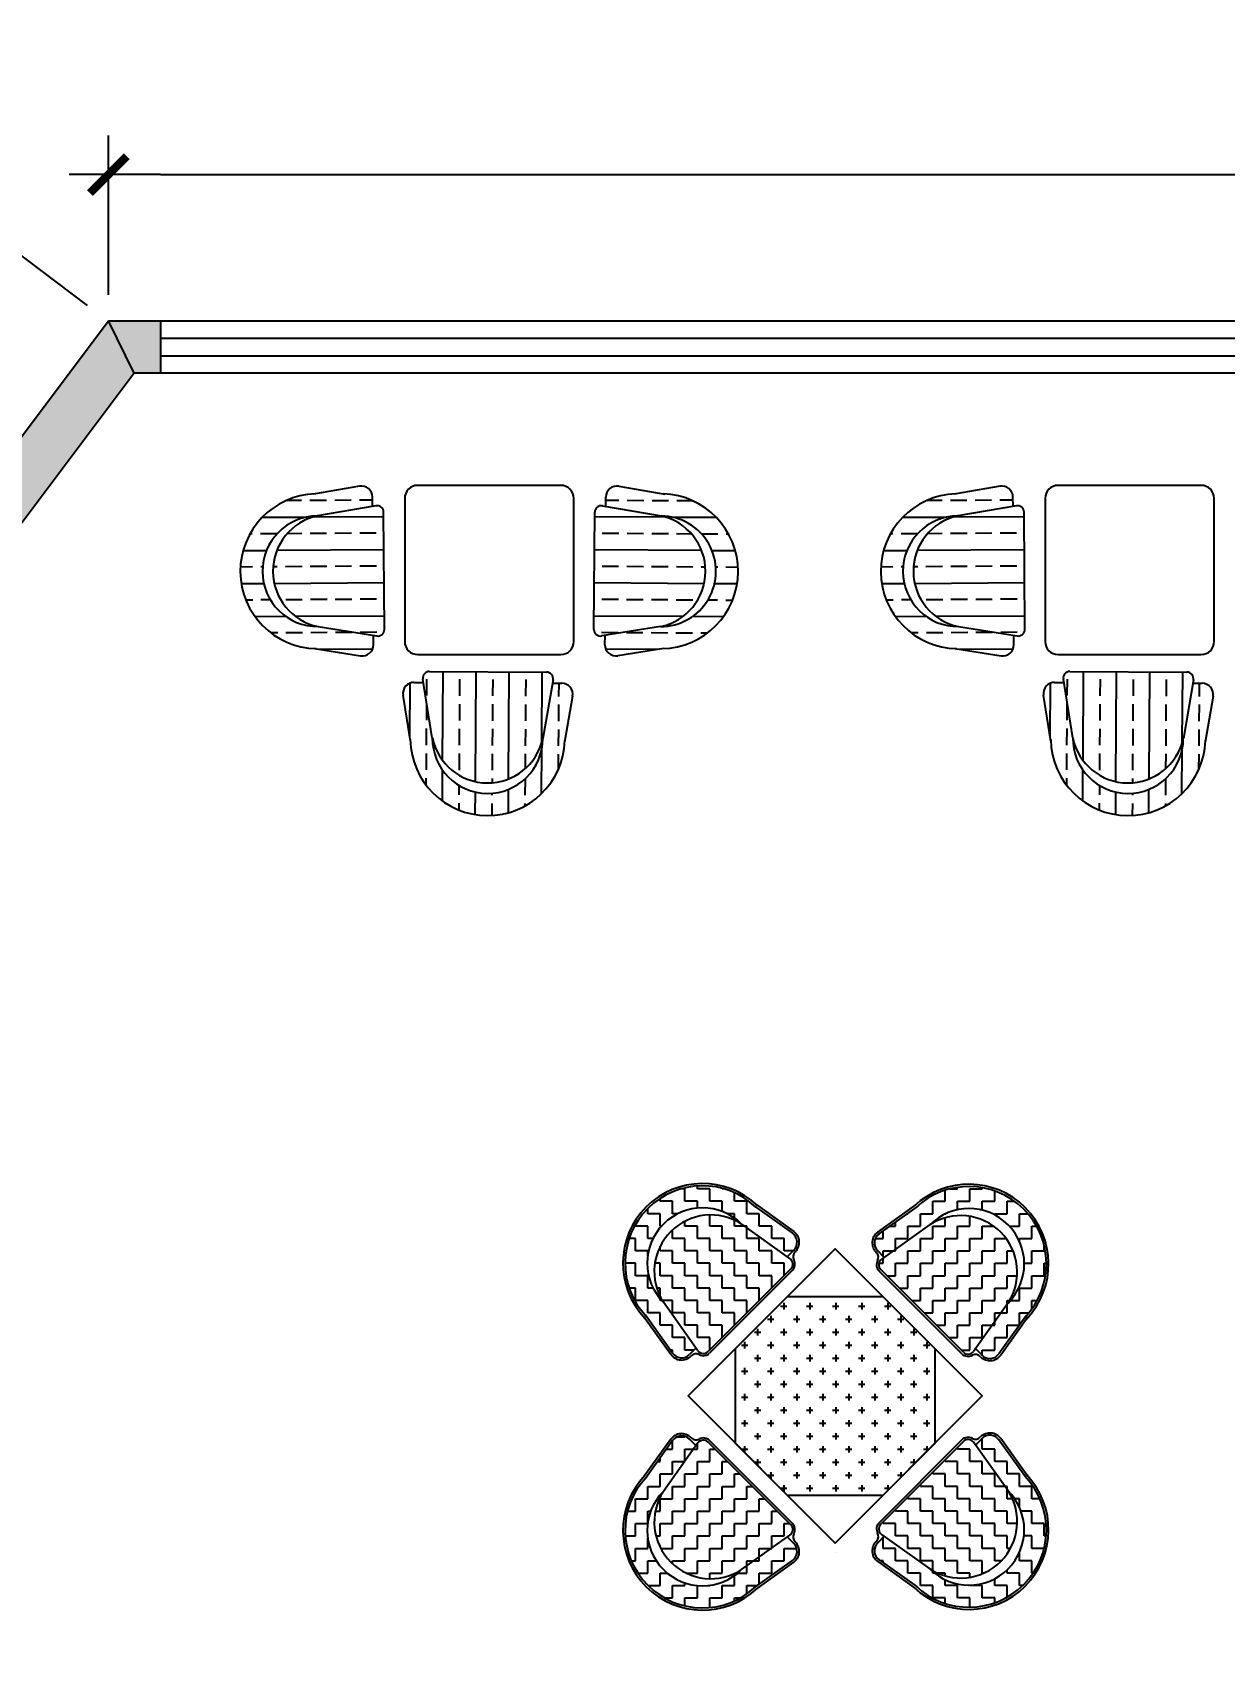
# Model space of a CAD drawing. Header units: millimetres. Extents: x -1966 to 205283, y -140015 to 7000.
# Drawn here: x 123035 to 127616, y -17013 to -10732 of the extents above; entities that cross this region are included whole.
import ezdxf

# ---------------------------------------------------------------- set-up
doc = ezdxf.new("R2010")
doc.units = ezdxf.units.MM
doc.header["$LTSCALE"] = 1000
for name, color, linetype in [('WALL', 9, 'Continuous'), ('家具', 251, 'Continuous'), ('草图平面 03', 7, 'Continuous')]:
    doc.layers.add(name, color=color, linetype=linetype)
doc.styles.add('.WA_Romans', font='romans.shx', dxfattribs={"width": 0.75})
doc.dimstyles.new('ID-100', dxfattribs={"dimscale": 100, "dimtxt": 3, "dimasz": 2, "dimexe": 1.5, "dimexo": 1, "dimgap": 1, "dimtad": 1, "dimtoh": 1, "dimdec": 0, "dimzin": 3, "dimdsep": 46, "dimtxsty": '.WA_Romans', "dimblk": 'ID_tick', "dimcen": 0, "dimdle": 1.5, "dimclrd": 8, "dimclre": 8, "dimclrt": 256, "dimadec": 0, "dimazin": 0, "dimtfac": 0.075, "dimtdec": 0, "dimtix": 1, "dimtmove": 2, "dimatfit": 1, "dimfxl": 1, "dimtolj": 1, "dimtzin": 0, "dimlwd": -1, "dimlwe": -1, "dimarcsym": 0})
pattern_1 = [(180.36153, (382333.7, -25711.16), (0.801354, -126.99747), []), (180.36153, (382269.8, -25648.06), (0.801354, -126.99747), [63.5, -31.75])]
pattern_2 = [(269.63847, (114335.78, 242298.57), (-126.99747, 0.801354), []), (269.63847, (114398.88, 242234.68), (-126.99747, 0.801354), [63.5, -31.75])]
pattern_3 = [(359.63847, (-130291.71, -25711.16), (-0.801354, -126.99747), []), (359.63847, (-130227.81, -25648.06), (-0.801354, -126.99747), [63.5, -31.75])]
pattern_4 = [(180.36153, (379871.64, -25711.16), (0.801354, -126.99747), []), (180.36153, (379807.74, -25648.06), (0.801354, -126.99747), [63.5, -31.75])]
pattern_5 = [(269.63847, (111873.72, 242298.57), (-126.99747, 0.801354), []), (269.63847, (111936.82, 242234.68), (-126.99747, 0.801354), [63.5, -31.75])]
pattern_6 = [(360, (182978.23, -97518.27), (47.625, 47.625), [47.625, -47.625]), (90, (183025.857, -97518.27), (-47.625, 47.625), [47.625, -47.625])]
pattern_7 = [(90, (182978.23, -97518.27), (-47.625, 47.625), [47.625, -47.625]), (180, (182978.23, -97470.643), (-47.625, -47.625), [47.625, -47.625])]

# ---------------------------------------------------------------- blocks, each defined once
blk = doc.blocks.new('ID_tick')
at = {"color": 0, "linetype": 'ByBlock'}
blk.add_line((-1, 0), (0.75, 0), dxfattribs=at)
blk.add_lwpolyline([(-0.354, -0.354, 0.16, 0.16, 0), (0.354, 0.354, 0.127, 0.127, 0)], format="xyseb", dxfattribs=at)
blk = doc.blocks.new('*D35')
at = {"color": 8, "transparency": 16777216}
for p, q in [((123325.8, -11739.3), (123325.8, -11127.1)), ((135025.8, -11739.3), (135025.8, -11127.1)), ((123525.8, -11277.1), (134825.8, -11277.1))]:
    blk.add_line(p, q, dxfattribs=at)
at = {"layer": 'Defpoints', "color": 0, "transparency": 16777216}
for p in [(135025.8, -11277.1), (123325.8, -11839.3), (135025.8, -11839.3)]:
    blk.add_point(p, dxfattribs=at)
at = {"color": 8, "transparency": 16777216, "xscale": 200, "yscale": 200, "zscale": 200, "rotation": 180}
blk.add_blockref('ID_tick', (123325.8, -11277.1), dxfattribs=at)
at = {"color": 8, "transparency": 16777216, "xscale": 200, "yscale": 200, "zscale": 200}
blk.add_blockref('ID_tick', (135025.8, -11277.1), dxfattribs=at)
at = {"transparency": 16777216, "insert": (129175.8, -11027.1), "char_height": 300, "attachment_point": 5, "style": '.WA_Romans'}
blk.add_mtext('\\A1;11700', dxfattribs=at)
blk = doc.blocks.new('*D39')
at = {"color": 8, "transparency": 16777216}
for p, q in [((123245.9, -11779.3), (121890.6, -10761.5)), ((119112.2, -14710.7), (121890.4, -11011.5)), ((120227.4, -15798.4), (118872.2, -14780.5))]:
    blk.add_line(p, q, dxfattribs=at)
at = {"layer": 'Defpoints', "color": 0, "transparency": 16777216}
for p in [(122010.6, -10851.5), (123325.8, -11839.3), (120307.4, -15858.4)]:
    blk.add_point(p, dxfattribs=at)
at = {"color": 8, "transparency": 16777216, "xscale": 200, "yscale": 200, "zscale": 200}
for p, rotation in [((122010.6, -10851.5), 53.09245351918651), ((118992.1, -14870.6), 233.0924535191865)]:
    blk.add_blockref('ID_tick', p, dxfattribs=dict(at, rotation=rotation))
at = {"transparency": 16777216, "insert": (120301.4, -12710.9), "char_height": 300, "attachment_point": 5, "rotation": 53.09245, "style": '.WA_Romans'}
blk.add_mtext('\\A1;5000', dxfattribs=at)

msp = doc.modelspace()

# ---------------------------------------------------------------- hatches: boundary and pattern name
h = msp.add_hatch()
h.set_pattern_fill('ANGLE', color=256)
h.set_pattern_definition([(0, (9325.0154, 0), (0, 3.4925), [2.54, -0.9525]), (90, (9325.0154, 0), (-3.4925, 2e-16), [2.54, -0.9525])])
h.paths.add_polyline_path([(123206.5, -24253.5), (122249, -22238.5), (122120.2, -22433.5), (123025.8, -24339.3), (123833.6, -26039.3), (124060, -26039.3), (124060, -25839.3), (123960, -25839.3)])
h.paths.add_polyline_path([(125598.4, -17339.3), (130625.8, -17339.3), (130625.8, -17139.5), (125270.3, -17139.3, -0.296365), (125075.4, -20839.3), (125319.2, -20839.3), (127525.8, -20839.3), (127525.8, -20639.3), (125443.5, -20639.3, 0.242962)])
h.paths.add_polyline_path([(129125.8, -20639.3), (128425.8, -20639.3), (128425.8, -20839.3), (128925.8, -20839.3), (128925.8, -20939.3), (129125.8, -20939.3)])
h.paths.add_polyline_path([(135025.8, -17039.3), (134825.8, -17039.3), (134825.8, -17139.3), (133685.8, -17139.3), (133685.8, -17199.3), (133625.8, -17199.3), (133625.8, -17139.3), (131525.8, -17139.3), (131525.8, -17339.3), (135025.8, -17339.3)])
h.paths.add_polyline_path([(120990.7, -15281.6), (123425.7, -12039.3), (123325.8, -11839.3), (120307.4, -15858.4), (120363.5, -15941.2), (120419.5, -16024, -0.002425), (120446.9, -16005.7)])
h.paths.add_polyline_path([(123525.7, -11839.3), (123425.7, -11839.3), (123325.8, -11839.3), (123425.7, -12039.3), (123525.7, -12039.3)])
h.paths.add_polyline_path([(135025.8, -11839.3), (134725.8, -11839.3), (134725.8, -12039.3), (134825.8, -12039.3), (134825.8, -12139.3), (135025.8, -12139.3)])
h = msp.add_hatch()
h.set_pattern_fill('ZIGZAG', color=165, scale=15, angle=360, style=0)
h.set_pattern_definition(pattern_6)
h.paths.add_polyline_path([(126484.1, -15312.4), (126298.3, -15445.2, 0.463455), (126295, -15483.9), (126613.1, -15802, 0.463455), (126651.9, -15798.8), (126784.6, -15612.9, 0.810442)])
h.paths.add_polyline_path([(126784.6, -15612.9), (126659.4, -15788.2), (126684.9, -15813.7, 0.463455), (126749.5, -15808.3), (126850.1, -15667.6, 0.974705), (126429.5, -15247), (126288.7, -15347.5, 0.463455), (126283.4, -15412.2), (126308.8, -15437.6), (126484.1, -15312.4, -1)])
h = msp.add_hatch()
h.set_pattern_fill('ZIGZAG', color=165, scale=15, angle=360, style=0)
h.set_pattern_definition(pattern_6)
h.paths.add_polyline_path([(125459.8, -16336.7), (125592.5, -16150.9, -0.463455), (125631.3, -16147.7), (125949.4, -16465.7, -0.463455), (125946.2, -16504.5), (125760.3, -16637.3, -0.810442)])
h.paths.add_polyline_path([(125760.3, -16637.3), (125935.6, -16512), (125961.1, -16537.5, -0.463455), (125955.7, -16602.1), (125815, -16702.7, -0.974705), (125394.4, -16282.1), (125494.9, -16141.3, -0.463455), (125559.5, -16136), (125585, -16161.4), (125459.8, -16336.7, 1)])
at = {"layer": 'WALL'}
h = msp.add_hatch(dxfattribs=at)
h.set_pattern_fill('ANSI33', color=30, scale=20, angle=494.87448, style=0)
h.set_pattern_definition(pattern_4)
h.paths.add_polyline_path([(124129.3, -12588.6), (124354.4, -12549.6, -0.463455), (124384.2, -12574.6), (124387.1, -13024.4, -0.463455), (124357.5, -13049.7), (124132, -13013.6, -0.810442)])
h.paths.add_polyline_path([(124132, -13013.6), (124344.7, -13047.7), (124345, -13083.7, -0.463455), (124295.7, -13125.9), (124124.9, -13098.5, -0.974705), (124121.2, -12503.7), (124291.6, -12474.2, -0.463455), (124341.4, -12515.8), (124341.6, -12551.8), (124129.3, -12588.6, 1)])
h = msp.add_hatch(dxfattribs=at)
h.set_pattern_fill('ANSI33', color=30, scale=20, angle=494.87448, style=0)
h.set_pattern_definition(pattern_4)
h.paths.add_polyline_path([(124129.3, -12588.6), (124354.4, -12549.6, -0.463455), (124384.2, -12574.6), (124387.1, -13024.4, -0.463455), (124357.5, -13049.7), (124132, -13013.6, -0.810442)])
h.paths.add_polyline_path([(124132, -13013.6), (124344.7, -13047.7), (124345, -13083.7, -0.463455), (124295.7, -13125.9), (124124.9, -13098.5, -0.974705), (124121.2, -12503.7), (124291.6, -12474.2, -0.463455), (124341.4, -12515.8), (124341.6, -12551.8), (124129.3, -12588.6, 1)])
h = msp.add_hatch(dxfattribs=at)
h.set_pattern_fill('ANSI33', color=30, scale=20, angle=494.87448, style=0)
h.set_pattern_definition(pattern_3)
h.paths.add_polyline_path([(125450.6, -12588.6), (125225.5, -12549.6, 0.463455), (125195.7, -12574.6), (125192.8, -13024.4, 0.463455), (125222.4, -13049.7), (125447.9, -13013.6, 0.810442)])
h.paths.add_polyline_path([(125447.9, -13013.6), (125235.2, -13047.7), (125235, -13083.7, 0.463455), (125284.2, -13125.9), (125455, -13098.5, 0.974705), (125458.8, -12503.7), (125288.3, -12474.2, 0.463455), (125238.6, -12515.8), (125238.3, -12551.8), (125450.6, -12588.6, -1)])
h = msp.add_hatch(dxfattribs=at)
h.set_pattern_fill('ANSI33', color=30, scale=20, angle=494.87448, style=0)
h.set_pattern_definition(pattern_3)
h.paths.add_polyline_path([(125450.6, -12588.6), (125225.5, -12549.6, 0.463455), (125195.7, -12574.6), (125192.8, -13024.4, 0.463455), (125222.4, -13049.7), (125447.9, -13013.6, 0.810442)])
h.paths.add_polyline_path([(125447.9, -13013.6), (125235.2, -13047.7), (125235, -13083.7, 0.463455), (125284.2, -13125.9), (125455, -13098.5, 0.974705), (125458.8, -12503.7), (125288.3, -12474.2, 0.463455), (125238.6, -12515.8), (125238.3, -12551.8), (125450.6, -12588.6, -1)])
h = msp.add_hatch(dxfattribs=at)
h.set_pattern_fill('ANSI33', color=30, scale=20, angle=494.87448, style=0)
h.set_pattern_definition(pattern_1)
h.paths.add_polyline_path([(126591.4, -12588.6), (126816.5, -12549.6, -0.463455), (126846.3, -12574.6), (126849.1, -13024.4, -0.463455), (126819.6, -13049.7), (126594.1, -13013.6, -0.810442)])
h.paths.add_polyline_path([(126594.1, -13013.6), (126806.8, -13047.7), (126807, -13083.7, -0.463455), (126757.8, -13125.9), (126587, -13098.5, -0.974705), (126583.2, -12503.7), (126753.7, -12474.2, -0.463455), (126803.4, -12515.8), (126803.7, -12551.8), (126591.4, -12588.6, 1)])
h = msp.add_hatch(dxfattribs=at)
h.set_pattern_fill('ANSI33', color=30, scale=20, angle=494.87448, style=0)
h.set_pattern_definition(pattern_1)
h.paths.add_polyline_path([(126591.4, -12588.6), (126816.5, -12549.6, -0.463455), (126846.3, -12574.6), (126849.1, -13024.4, -0.463455), (126819.6, -13049.7), (126594.1, -13013.6, -0.810442)])
h.paths.add_polyline_path([(126594.1, -13013.6), (126806.8, -13047.7), (126807, -13083.7, -0.463455), (126757.8, -13125.9), (126587, -13098.5, -0.974705), (126583.2, -12503.7), (126753.7, -12474.2, -0.463455), (126803.4, -12515.8), (126803.7, -12551.8), (126591.4, -12588.6, 1)])
h = msp.add_hatch(dxfattribs=at)
h.set_pattern_fill('ANSI33', color=30, scale=20, angle=404.87448, style=0)
h.set_pattern_definition(pattern_5)
h.paths.add_polyline_path([(124996.3, -13443.7), (125035.3, -13218.7, 0.463455), (125010.3, -13188.8), (124560.5, -13186, 0.463455), (124535.2, -13215.5), (124571.3, -13441.1, 0.810442)])
h.paths.add_polyline_path([(124571.3, -13441.1), (124537.2, -13228.3), (124501.2, -13228.1, 0.463455), (124459, -13277.3), (124486.3, -13448.1, 0.974705), (125081.1, -13451.9), (125110.7, -13281.4, 0.463455), (125069, -13231.7), (125033, -13231.5), (124996.3, -13443.7, -1)])
h = msp.add_hatch(dxfattribs=at)
h.set_pattern_fill('ANSI33', color=30, scale=20, angle=404.87448, style=0)
h.set_pattern_definition(pattern_5)
h.paths.add_polyline_path([(124996.3, -13443.7), (125035.3, -13218.7, 0.463455), (125010.3, -13188.8), (124560.5, -13186, 0.463455), (124535.2, -13215.5), (124571.3, -13441.1, 0.810442)])
h.paths.add_polyline_path([(124571.3, -13441.1), (124537.2, -13228.3), (124501.2, -13228.1, 0.463455), (124459, -13277.3), (124486.3, -13448.1, 0.974705), (125081.1, -13451.9), (125110.7, -13281.4, 0.463455), (125069, -13231.7), (125033, -13231.5), (124996.3, -13443.7, -1)])
h = msp.add_hatch(dxfattribs=at)
h.set_pattern_fill('ANSI33', color=30, scale=20, angle=404.87448, style=0)
h.set_pattern_definition(pattern_2)
h.paths.add_polyline_path([(127458.4, -13443.7), (127497.3, -13218.7, 0.463455), (127472.4, -13188.8), (127022.6, -13186, 0.463455), (126997.2, -13215.5), (127033.4, -13441.1, 0.810442)])
h.paths.add_polyline_path([(127033.4, -13441.1), (126999.3, -13228.3), (126963.3, -13228.1, 0.463455), (126921, -13277.3), (126948.4, -13448.1, 0.974705), (127543.2, -13451.9), (127572.7, -13281.4, 0.463455), (127531.1, -13231.7), (127495.1, -13231.5), (127458.4, -13443.7, -1)])
h = msp.add_hatch(dxfattribs=at)
h.set_pattern_fill('ANSI33', color=30, scale=20, angle=404.87448, style=0)
h.set_pattern_definition(pattern_2)
h.paths.add_polyline_path([(127458.4, -13443.7), (127497.3, -13218.7, 0.463455), (127472.4, -13188.8), (127022.6, -13186, 0.463455), (126997.2, -13215.5), (127033.4, -13441.1, 0.810442)])
h.paths.add_polyline_path([(127033.4, -13441.1), (126999.3, -13228.3), (126963.3, -13228.1, 0.463455), (126921, -13277.3), (126948.4, -13448.1, 0.974705), (127543.2, -13451.9), (127572.7, -13281.4, 0.463455), (127531.1, -13231.7), (127495.1, -13231.5), (127458.4, -13443.7, -1)])
h = msp.add_hatch(dxfattribs=at)
h.set_pattern_fill('ZIGZAG', color=215, scale=15, angle=90, style=0)
h.set_pattern_definition(pattern_7)
h.paths.add_polyline_path([(125459.8, -15610.3), (125592.5, -15796.2, 0.463455), (125631.3, -15799.4), (125949.4, -15481.4, 0.463455), (125946.2, -15442.6), (125760.3, -15309.8, 0.810442)])
h.paths.add_polyline_path([(125760.3, -15309.8), (125935.6, -15435), (125961.1, -15409.6, 0.463455), (125955.7, -15345), (125815, -15244.4, 0.974705), (125394.4, -15665), (125494.9, -15805.8, 0.463455), (125559.5, -15811.1), (125585, -15785.7), (125459.8, -15610.3, -1)])
h = msp.add_hatch(dxfattribs=at)
h.set_pattern_fill('ZIGZAG', color=215, scale=15, angle=90, style=0)
h.set_pattern_definition(pattern_7)
h.paths.add_polyline_path([(126484.1, -16634.7), (126298.3, -16501.9, -0.463455), (126295, -16463.1), (126613.1, -16145.1, -0.463455), (126651.9, -16148.3), (126784.6, -16334.2, -0.810442)])
h.paths.add_polyline_path([(126784.6, -16334.2), (126659.4, -16158.9), (126684.9, -16133.4, -0.463455), (126749.5, -16138.8), (126850.1, -16279.5, -0.974705), (126429.5, -16700.1), (126288.7, -16599.6, -0.463455), (126283.4, -16534.9), (126308.8, -16509.5), (126484.1, -16634.7, 1)])

# ---------------------------------------------------------------- linework, layer by layer
for p, q in [((123425.7, -12039.3), (123325.8, -11839.3)), ((123425.7, -11839.3), (123525.7, -11839.3)), ((123525.7, -11839.3), (123525.7, -12039.3))]:
    msp.add_line(p, q)
at = {"color": 0}
for p, q in [((125809.7, -15240.7), (125955.7, -15345)), ((125814.7, -15233.7), (125960.7, -15338)), ((126283.8, -15340.6), (126429.8, -15236.3)), ((126288.7, -15347.5), (126434.7, -15243.2)), ((125760.3, -15309.8), (125946.2, -15442.6)), ((126298.3, -15445.2), (126484.1, -15312.4)), ((125961.1, -15409.6), (125935.6, -15435)), ((125967.1, -15415.6), (125965.7, -15417)), ((126278.8, -15419.6), (126277.4, -15418.2)), ((126308.8, -15437.6), (126283.4, -15412.2)), ((125949.4, -15481.4), (125631.3, -15799.4)), ((125955.4, -15487.4), (125637.3, -15805.4)), ((126607.1, -15808), (126289, -15490)), ((126613.1, -15802), (126295, -15483.9)), ((125592.5, -15796.2), (125459.8, -15610.3)), ((126784.6, -15612.9), (126651.9, -15798.8)), ((125488, -15810.7), (125383.7, -15664.7)), ((125494.9, -15805.8), (125390.6, -15659.8)), ((126853.8, -15662.3), (126749.5, -15808.3)), ((126860.7, -15667.3), (126756.4, -15813.3)), ((125585, -15785.7), (125559.5, -15811.1)), ((125567, -15815.7), (125565.6, -15817.1)), ((126684.9, -15813.7), (126659.4, -15788.2)), ((126678.9, -15819.7), (126677.5, -15818.3)), ((125488, -16136.4), (125383.7, -16282.4)), ((125494.9, -16141.3), (125390.6, -16287.3)), ((125585, -16161.4), (125559.5, -16136)), ((125567, -16131.4), (125565.6, -16130)), ((125955.4, -16459.7), (125637.3, -16141.7)), ((126607.1, -16139.1), (126289, -16457.1)), ((126684.9, -16133.4), (126659.4, -16158.9)), ((126678.9, -16127.4), (126677.5, -16128.8)), ((126853.8, -16284.8), (126749.5, -16138.8)), ((126860.7, -16279.8), (126756.4, -16133.8)), ((125592.5, -16150.9), (125459.8, -16336.7)), ((125949.4, -16465.7), (125631.3, -16147.7)), ((126613.1, -16145.1), (126295, -16463.1)), ((126784.6, -16334.2), (126651.9, -16148.3)), ((125760.3, -16637.3), (125946.2, -16504.5)), ((125961.1, -16537.5), (125935.6, -16512)), ((126308.8, -16509.5), (126283.4, -16534.9)), ((126298.3, -16501.9), (126484.1, -16634.7)), ((125967.1, -16531.5), (125965.7, -16530.1)), ((126120.9, -16572), (126120.9, -16572)), ((126278.8, -16527.5), (126277.4, -16528.9)), ((125809.7, -16706.4), (125955.7, -16602.1)), ((125814.7, -16713.3), (125960.7, -16609.1)), ((126283.8, -16606.5), (126429.8, -16710.8)), ((126288.7, -16599.6), (126434.7, -16703.9))]:
    msp.add_line(p, q, dxfattribs=at)
at = {"color": 85}
for p, q in [((125909.5, -15625.1), (125934.5, -15625.1)), ((125922, -15612.6), (125922, -15637.6)), ((126009.5, -15625.1), (126034.5, -15625.1)), ((126022, -15612.6), (126022, -15637.6)), ((126109.5, -15625.1), (126134.5, -15625.1)), ((126122, -15612.6), (126122, -15637.6)), ((126209.5, -15625.1), (126234.5, -15625.1)), ((126222, -15612.6), (126222, -15637.6)), ((126309.5, -15625.1), (126334.5, -15625.1)), ((126322, -15612.6), (126322, -15637.6)), ((125859.5, -15675.1), (125884.5, -15675.1)), ((125872, -15662.6), (125872, -15687.6)), ((125959.5, -15675.1), (125984.5, -15675.1)), ((125972, -15662.6), (125972, -15687.6)), ((126059.5, -15675.1), (126084.5, -15675.1)), ((126072, -15662.6), (126072, -15687.6)), ((126159.5, -15675.1), (126184.5, -15675.1)), ((126172, -15662.6), (126172, -15687.6)), ((126259.5, -15675.1), (126284.5, -15675.1)), ((126272, -15662.6), (126272, -15687.6)), ((126359.5, -15675.1), (126384.5, -15675.1)), ((126372, -15662.6), (126372, -15687.6)), ((125772, -15762.6), (125772, -15787.6)), ((125809.5, -15725.1), (125834.5, -15725.1)), ((125822, -15712.6), (125822, -15737.6)), ((125872, -15762.6), (125872, -15787.6)), ((125909.5, -15725.1), (125934.5, -15725.1)), ((125922, -15712.6), (125922, -15737.6)), ((125972, -15762.6), (125972, -15787.6)), ((126009.5, -15725.1), (126034.5, -15725.1)), ((126022, -15712.6), (126022, -15737.6)), ((126072, -15762.6), (126072, -15787.6)), ((126109.5, -15725.1), (126134.5, -15725.1)), ((126122, -15712.6), (126122, -15737.6)), ((126172, -15762.6), (126172, -15787.6)), ((126209.5, -15725.1), (126234.5, -15725.1)), ((126222, -15712.6), (126222, -15737.6)), ((126272, -15762.6), (126272, -15787.6)), ((126309.5, -15725.1), (126334.5, -15725.1)), ((126322, -15712.6), (126322, -15737.6)), ((126372, -15762.6), (126372, -15787.6)), ((126409.5, -15725.1), (126434.5, -15725.1)), ((126422, -15712.6), (126422, -15737.6)), ((126472, -15762.6), (126472, -15787.6)), ((125759.5, -15775.1), (125784.5, -15775.1)), ((125809.5, -15825.1), (125834.5, -15825.1)), ((125822, -15812.6), (125822, -15837.6)), ((125859.5, -15775.1), (125884.5, -15775.1)), ((125909.5, -15825.1), (125934.5, -15825.1)), ((125922, -15812.6), (125922, -15837.6)), ((125959.5, -15775.1), (125984.5, -15775.1)), ((126009.5, -15825.1), (126034.5, -15825.1)), ((126022, -15812.6), (126022, -15837.6)), ((126059.5, -15775.1), (126084.5, -15775.1)), ((126109.5, -15825.1), (126134.5, -15825.1)), ((126122, -15812.6), (126122, -15837.6)), ((126159.5, -15775.1), (126184.5, -15775.1)), ((126209.5, -15825.1), (126234.5, -15825.1)), ((126222, -15812.6), (126222, -15837.6)), ((126259.5, -15775.1), (126284.5, -15775.1)), ((126309.5, -15825.1), (126334.5, -15825.1)), ((126322, -15812.6), (126322, -15837.6)), ((126359.5, -15775.1), (126384.5, -15775.1)), ((126409.5, -15825.1), (126434.5, -15825.1)), ((126422, -15812.6), (126422, -15837.6)), ((126459.5, -15775.1), (126484.5, -15775.1)), ((125759.5, -15875.1), (125784.5, -15875.1)), ((125772, -15862.6), (125772, -15887.6)), ((125859.5, -15875.1), (125884.5, -15875.1)), ((125872, -15862.6), (125872, -15887.6)), ((125959.5, -15875.1), (125984.5, -15875.1)), ((125972, -15862.6), (125972, -15887.6)), ((126059.5, -15875.1), (126084.5, -15875.1)), ((126072, -15862.6), (126072, -15887.6)), ((126159.5, -15875.1), (126184.5, -15875.1)), ((126172, -15862.6), (126172, -15887.6)), ((126259.5, -15875.1), (126284.5, -15875.1)), ((126272, -15862.6), (126272, -15887.6)), ((126359.5, -15875.1), (126384.5, -15875.1)), ((126372, -15862.6), (126372, -15887.6)), ((126459.5, -15875.1), (126484.5, -15875.1)), ((126472, -15862.6), (126472, -15887.6)), ((125809.5, -15925.1), (125834.5, -15925.1)), ((125822, -15912.6), (125822, -15937.6)), ((125909.5, -15925.1), (125934.5, -15925.1)), ((125922, -15912.6), (125922, -15937.6)), ((126009.5, -15925.1), (126034.5, -15925.1)), ((126022, -15912.6), (126022, -15937.6)), ((126109.5, -15925.1), (126134.5, -15925.1)), ((126122, -15912.6), (126122, -15937.6)), ((126209.5, -15925.1), (126234.5, -15925.1)), ((126222, -15912.6), (126222, -15937.6)), ((126309.5, -15925.1), (126334.5, -15925.1)), ((126322, -15912.6), (126322, -15937.6)), ((126409.5, -15925.1), (126434.5, -15925.1)), ((126422, -15912.6), (126422, -15937.6)), ((125759.5, -15975.1), (125784.5, -15975.1)), ((125772, -15962.6), (125772, -15987.6)), ((125822, -16012.6), (125822, -16037.6)), ((125859.5, -15975.1), (125884.5, -15975.1)), ((125872, -15962.6), (125872, -15987.6)), ((125922, -16012.6), (125922, -16037.6)), ((125959.5, -15975.1), (125984.5, -15975.1)), ((125972, -15962.6), (125972, -15987.6)), ((126022, -16012.6), (126022, -16037.6)), ((126059.5, -15975.1), (126084.5, -15975.1)), ((126072, -15962.6), (126072, -15987.6)), ((126122, -16012.6), (126122, -16037.6)), ((126159.5, -15975.1), (126184.5, -15975.1)), ((126172, -15962.6), (126172, -15987.6)), ((126222, -16012.6), (126222, -16037.6)), ((126259.5, -15975.1), (126284.5, -15975.1)), ((126272, -15962.6), (126272, -15987.6)), ((126322, -16012.6), (126322, -16037.6)), ((126359.5, -15975.1), (126384.5, -15975.1)), ((126372, -15962.6), (126372, -15987.6)), ((126422, -16012.6), (126422, -16037.6)), ((126459.5, -15975.1), (126484.5, -15975.1)), ((126472, -15962.6), (126472, -15987.6)), ((125759.5, -16075.1), (125784.5, -16075.1)), ((125772, -16062.6), (125772, -16087.6)), ((125809.5, -16025.1), (125834.5, -16025.1)), ((125859.5, -16075.1), (125884.5, -16075.1)), ((125872, -16062.6), (125872, -16087.6)), ((125909.5, -16025.1), (125934.5, -16025.1)), ((125959.5, -16075.1), (125984.5, -16075.1)), ((125972, -16062.6), (125972, -16087.6)), ((126009.5, -16025.1), (126034.5, -16025.1)), ((126059.5, -16075.1), (126084.5, -16075.1)), ((126072, -16062.6), (126072, -16087.6)), ((126109.5, -16025.1), (126134.5, -16025.1)), ((126159.5, -16075.1), (126184.5, -16075.1)), ((126172, -16062.6), (126172, -16087.6)), ((126209.5, -16025.1), (126234.5, -16025.1)), ((126259.5, -16075.1), (126284.5, -16075.1)), ((126272, -16062.6), (126272, -16087.6)), ((126309.5, -16025.1), (126334.5, -16025.1)), ((126359.5, -16075.1), (126384.5, -16075.1)), ((126372, -16062.6), (126372, -16087.6)), ((126409.5, -16025.1), (126434.5, -16025.1)), ((126459.5, -16075.1), (126484.5, -16075.1)), ((126472, -16062.6), (126472, -16087.6)), ((125809.5, -16125.1), (125834.5, -16125.1)), ((125822, -16112.6), (125822, -16137.6)), ((125909.5, -16125.1), (125934.5, -16125.1)), ((125922, -16112.6), (125922, -16137.6)), ((126009.5, -16125.1), (126034.5, -16125.1)), ((126022, -16112.6), (126022, -16137.6)), ((126109.5, -16125.1), (126134.5, -16125.1)), ((126122, -16112.6), (126122, -16137.6)), ((126209.5, -16125.1), (126234.5, -16125.1)), ((126222, -16112.6), (126222, -16137.6)), ((126309.5, -16125.1), (126334.5, -16125.1)), ((126322, -16112.6), (126322, -16137.6)), ((126409.5, -16125.1), (126434.5, -16125.1)), ((126422, -16112.6), (126422, -16137.6)), ((125759.5, -16175.1), (125784.5, -16175.1)), ((125772, -16162.6), (125772, -16187.6)), ((125859.5, -16175.1), (125884.5, -16175.1)), ((125872, -16162.6), (125872, -16187.6)), ((125959.5, -16175.1), (125984.5, -16175.1)), ((125972, -16162.6), (125972, -16187.6)), ((126059.5, -16175.1), (126084.5, -16175.1)), ((126072, -16162.6), (126072, -16187.6)), ((126159.5, -16175.1), (126184.5, -16175.1)), ((126172, -16162.6), (126172, -16187.6)), ((126259.5, -16175.1), (126284.5, -16175.1)), ((126272, -16162.6), (126272, -16187.6)), ((126359.5, -16175.1), (126384.5, -16175.1)), ((126372, -16162.6), (126372, -16187.6)), ((126459.5, -16175.1), (126480.8, -16175.1)), ((126472, -16162.6), (126472, -16184)), ((125809.5, -16225.1), (125834.5, -16225.1)), ((125822, -16212.6), (125822, -16237.6)), ((125872, -16262.6), (125872, -16287.6)), ((125909.5, -16225.1), (125934.5, -16225.1)), ((125922, -16212.6), (125922, -16237.6)), ((125972, -16262.6), (125972, -16287.6)), ((126009.5, -16225.1), (126034.5, -16225.1)), ((126022, -16212.6), (126022, -16237.6)), ((126072, -16262.6), (126072, -16287.6)), ((126109.5, -16225.1), (126134.5, -16225.1)), ((126122, -16212.6), (126122, -16237.6)), ((126172, -16262.6), (126172, -16287.6)), ((126209.5, -16225.1), (126234.5, -16225.1)), ((126222, -16212.6), (126222, -16237.6)), ((126272, -16262.6), (126272, -16287.6)), ((126309.5, -16225.1), (126334.5, -16225.1)), ((126322, -16212.6), (126322, -16237.6)), ((126372, -16262.6), (126372, -16284)), ((126409.5, -16225.1), (126430.8, -16225.1)), ((126422, -16212.6), (126422, -16234)), ((125859.5, -16275.1), (125884.5, -16275.1)), ((125909.5, -16325.1), (125934.5, -16325.1)), ((125922, -16312.6), (125922, -16337.6)), ((125959.5, -16275.1), (125984.5, -16275.1)), ((126009.5, -16325.1), (126034.5, -16325.1)), ((126022, -16312.6), (126022, -16337.6)), ((126059.5, -16275.1), (126084.5, -16275.1)), ((126109.5, -16325.1), (126134.5, -16325.1)), ((126122, -16312.6), (126122, -16337.6)), ((126159.5, -16275.1), (126184.5, -16275.1)), ((126209.5, -16325.1), (126234.5, -16325.1)), ((126222, -16312.6), (126222, -16337.6)), ((126259.5, -16275.1), (126284.5, -16275.1)), ((126309.5, -16325.1), (126330.8, -16325.1)), ((126322, -16312.6), (126322, -16334)), ((126359.5, -16275.1), (126380.8, -16275.1))]:
    msp.add_line(p, q, dxfattribs=at)
msp.add_lwpolyline([(125737.1, -15787.4), (125937.1, -15587.4), (126302.8, -15587.4), (126502.8, -15787.4), (126502.8, -16153.1), (126302.8, -16353.1), (125937.1, -16353.1), (125737.1, -16153.1)], close=True, dxfattribs=at)
at = {"color": 0}
for centre, radius, start, end in [((125610, -15460.1), 306, 46.4678, 223.5322), ((125610, -15460.1), 297.5, 46.4678, 223.5322), ((126634.4, -15462.7), 306, 316.4678, 133.5322), ((126634.4, -15462.7), 297.5, 316.4678, 133.5322), ((125610, -15460.1), 212.5, 45, 225), ((126634.4, -15462.7), 212.5, 315, 135), ((125641.9, -15491.9), 217.2, 56.95449, 213.04551), ((126602.6, -15494.5), 217.2, 326.95449, 123.04551), ((125931, -15379.5), 42.5, 315, 54.46232), ((125931, -15379.5), 51, 315, 54.46232), ((126313.4, -15382.1), 51, 125.53768, 225), ((126313.4, -15382.1), 42.5, 125.53768, 225), ((125931.4, -15463.3), 25.5, 315, 54.46232), ((125931.4, -15463.3), 34, 315, 28.39845), ((125983.7, -15435), 25.5, 135, 208.39845), ((126260.7, -15437.6), 25.5, 331.60155, 45), ((126313.1, -15465.9), 34, 151.60155, 225), ((126313.1, -15465.9), 25.5, 125.53768, 225), ((125529.5, -15781.1), 51, 215.53768, 315), ((125529.5, -15781.1), 42.5, 215.53768, 315), ((125585, -15833.7), 25.5, 61.60155, 135), ((125613.3, -15781.4), 25.5, 215.53768, 315), ((125613.3, -15781.4), 34, 241.60155, 315), ((126631.1, -15784), 34, 225, 298.39845), ((126631.1, -15784), 25.5, 225, 324.46232), ((126659.4, -15836.3), 25.5, 45, 118.39845), ((126714.9, -15783.6), 51, 225, 324.46232), ((126714.9, -15783.6), 42.5, 225, 324.46232), ((125529.5, -16166), 51, 45, 144.46232), ((125529.5, -16166), 42.5, 45, 144.46232), ((125585, -16113.4), 25.5, 225, 298.39845), ((125613.3, -16165.7), 25.5, 45, 144.46232), ((125613.3, -16165.7), 34, 45, 118.39845), ((126631.1, -16163.1), 34, 61.60155, 135), ((126631.1, -16163.1), 25.5, 35.53768, 135), ((126659.4, -16110.8), 25.5, 241.60155, 315), ((126714.9, -16163.5), 51, 35.53768, 135), ((126714.9, -16163.5), 42.5, 35.53768, 135), ((125610, -16487), 306, 136.4678, 313.5322), ((125610, -16487), 297.5, 136.4678, 313.5322), ((126634.4, -16484.4), 306, 226.4678, 43.5322), ((126634.4, -16484.4), 297.5, 226.4678, 43.5322), ((125610, -16487), 212.5, 135, 315), ((125641.9, -16455.2), 217.2, 146.95449, 303.04551), ((126602.6, -16452.6), 217.2, 236.95449, 33.04551), ((126634.4, -16484.4), 212.5, 225, 45), ((125931.4, -16483.7), 25.5, 305.53768, 45), ((125931.4, -16483.7), 34, 331.60155, 45), ((125983.7, -16512), 25.5, 151.60155, 225), ((126260.7, -16509.5), 25.5, 315, 28.39845), ((126313.1, -16481.2), 34, 135, 208.39845), ((126313.1, -16481.2), 25.5, 135, 234.46232), ((125931, -16567.6), 42.5, 305.53768, 45), ((125931, -16567.6), 51, 305.53768, 45), ((126313.4, -16565), 51, 135, 234.46232), ((126313.4, -16565), 42.5, 135, 234.46232)]:
    msp.add_arc(centre, radius, start, end, dxfattribs=at)
at = {"layer": 'WALL', "color": 0}
for p, q in [((124291.6, -12474.2), (124114.8, -12504.8)), ((124291.6, -12474.2), (124114.8, -12504.8)), ((125288.3, -12474.2), (125465.1, -12504.8)), ((125288.3, -12474.2), (125465.1, -12504.8)), ((126753.7, -12474.2), (126576.9, -12504.8)), ((126753.7, -12474.2), (126576.9, -12504.8)), ((124354.4, -12549.6), (124129.3, -12588.6)), ((124354.4, -12549.6), (124129.3, -12588.6)), ((124341.6, -12551.8), (124341.4, -12515.8)), ((124341.6, -12551.8), (124341.4, -12515.8)), ((125225.5, -12549.6), (125450.6, -12588.6)), ((125225.5, -12549.6), (125450.6, -12588.6)), ((125238.3, -12551.8), (125238.6, -12515.8)), ((125238.3, -12551.8), (125238.6, -12515.8)), ((126816.5, -12549.6), (126591.4, -12588.6)), ((126816.5, -12549.6), (126591.4, -12588.6)), ((126803.7, -12551.8), (126803.4, -12515.8)), ((126803.7, -12551.8), (126803.4, -12515.8)), ((124387.1, -13024.4), (124384.2, -12574.6)), ((124387.1, -13024.4), (124384.2, -12574.6)), ((125192.8, -13024.4), (125195.7, -12574.6)), ((125192.8, -13024.4), (125195.7, -12574.6)), ((126849.1, -13024.4), (126846.3, -12574.6)), ((126849.1, -13024.4), (126846.3, -12574.6)), ((124132, -13013.6), (124357.5, -13049.7)), ((124132, -13013.6), (124357.5, -13049.7)), ((124345, -13083.7), (124344.7, -13047.7)), ((124345, -13083.7), (124344.7, -13047.7)), ((125447.9, -13013.6), (125222.4, -13049.7)), ((125447.9, -13013.6), (125222.4, -13049.7)), ((125235, -13083.7), (125235.2, -13047.7)), ((125235, -13083.7), (125235.2, -13047.7)), ((126594.1, -13013.6), (126819.6, -13049.7)), ((126594.1, -13013.6), (126819.6, -13049.7)), ((126807, -13083.7), (126806.8, -13047.7)), ((126807, -13083.7), (126806.8, -13047.7)), ((124118.6, -13097.5), (124295.7, -13125.9)), ((124118.6, -13097.5), (124295.7, -13125.9)), ((125461.4, -13097.5), (125284.2, -13125.9)), ((125461.4, -13097.5), (125284.2, -13125.9)), ((126580.6, -13097.5), (126757.8, -13125.9)), ((126580.6, -13097.5), (126757.8, -13125.9)), ((124560.5, -13186), (125010.3, -13188.8)), ((124560.5, -13186), (125010.3, -13188.8)), ((127022.6, -13186), (127472.4, -13188.8)), ((127022.6, -13186), (127472.4, -13188.8)), ((124501.2, -13228.1), (124537.2, -13228.3)), ((124501.2, -13228.1), (124537.2, -13228.3)), ((124571.3, -13441.1), (124535.2, -13215.5)), ((124571.3, -13441.1), (124535.2, -13215.5)), ((125035.3, -13218.7), (124996.3, -13443.7)), ((125035.3, -13218.7), (124996.3, -13443.7)), ((125033, -13231.5), (125069, -13231.7)), ((125033, -13231.5), (125069, -13231.7)), ((126963.3, -13228.1), (126999.3, -13228.3)), ((126963.3, -13228.1), (126999.3, -13228.3)), ((127033.4, -13441.1), (126997.2, -13215.5)), ((127033.4, -13441.1), (126997.2, -13215.5)), ((127497.3, -13218.7), (127458.4, -13443.7)), ((127497.3, -13218.7), (127458.4, -13443.7)), ((127495.1, -13231.5), (127531.1, -13231.7)), ((127495.1, -13231.5), (127531.1, -13231.7)), ((124487.4, -13454.5), (124459, -13277.3)), ((124487.4, -13454.5), (124459, -13277.3)), ((125110.7, -13281.4), (125080, -13458.2)), ((125110.7, -13281.4), (125080, -13458.2)), ((126949.4, -13454.5), (126921, -13277.3)), ((126949.4, -13454.5), (126921, -13277.3)), ((127572.7, -13281.4), (127542.1, -13458.2)), ((127572.7, -13281.4), (127542.1, -13458.2))]:
    msp.add_line(p, q, dxfattribs=at)
msp.add_lwpolyline([(126120, -16536), (126685.6, -15970.3), (126120, -15404.6), (125554.3, -15970.3)], close=True, dxfattribs=at)
for centre, radius, start, end in [((124298.9, -12516.1), 42.5, 0.36153, 99.82385), ((124298.9, -12516.1), 42.5, 0.36153, 99.82385), ((125281.1, -12516.1), 42.5, 80.17615, 179.63847), ((125281.1, -12516.1), 42.5, 80.17615, 179.63847), ((126760.9, -12516.1), 42.5, 0.36153, 99.82385), ((126760.9, -12516.1), 42.5, 0.36153, 99.82385), ((124130.7, -12801.1), 297.5, 91.82933, 268.89373), ((124130.7, -12801.1), 297.5, 91.82933, 268.89373), ((124358.7, -12574.7), 25.5, 0.36153, 99.82385), ((124358.7, -12574.7), 25.5, 0.36153, 99.82385), ((125221.2, -12574.7), 25.5, 80.17615, 179.63847), ((125221.2, -12574.7), 25.5, 80.17615, 179.63847), ((125449.3, -12801.1), 297.5, 271.10627, 88.17067), ((125449.3, -12801.1), 297.5, 271.10627, 88.17067), ((126592.7, -12801.1), 297.5, 91.82933, 268.89373), ((126592.7, -12801.1), 297.5, 91.82933, 268.89373), ((126820.8, -12574.7), 25.5, 0.36153, 99.82385), ((126820.8, -12574.7), 25.5, 0.36153, 99.82385), ((124130.7, -12801.1), 212.5, 90.36153, 270.36153), ((124130.7, -12801.1), 212.5, 90.36153, 270.36153), ((124175.7, -12800.8), 217.2, 102.31602, 258.40704), ((124175.7, -12800.8), 217.2, 102.31602, 258.40704), ((125449.3, -12801.1), 212.5, 269.63847, 89.63847), ((125449.3, -12801.1), 212.5, 269.63847, 89.63847), ((125404.3, -12800.8), 217.2, 281.59296, 77.68398), ((125404.3, -12800.8), 217.2, 281.59296, 77.68398), ((126592.7, -12801.1), 212.5, 90.36153, 270.36153), ((126592.7, -12801.1), 212.5, 90.36153, 270.36153), ((126637.7, -12800.8), 217.2, 102.31602, 258.40704), ((126637.7, -12800.8), 217.2, 102.31602, 258.40704), ((124361.6, -13024.5), 25.5, 260.89921, 0.36153), ((124361.6, -13024.5), 25.5, 260.89921, 0.36153), ((125218.3, -13024.5), 25.5, 179.63847, 279.10079), ((125218.3, -13024.5), 25.5, 179.63847, 279.10079), ((126823.6, -13024.5), 25.5, 260.89921, 0.36153), ((126823.6, -13024.5), 25.5, 260.89921, 0.36153), ((124302.5, -13083.9), 42.5, 260.89921, 0.36153), ((124302.5, -13083.9), 42.5, 260.89921, 0.36153), ((125277.5, -13083.9), 42.5, 179.63847, 279.10079), ((125277.5, -13083.9), 42.5, 179.63847, 279.10079), ((126764.5, -13083.9), 42.5, 260.89921, 0.36153), ((126764.5, -13083.9), 42.5, 260.89921, 0.36153), ((124560.3, -13211.5), 25.5, 89.63847, 189.10079), ((124560.3, -13211.5), 25.5, 89.63847, 189.10079), ((125010.1, -13214.3), 25.5, 350.17615, 89.63847), ((125010.1, -13214.3), 25.5, 350.17615, 89.63847), ((127022.4, -13211.5), 25.5, 89.63847, 189.10079), ((127022.4, -13211.5), 25.5, 89.63847, 189.10079), ((127472.2, -13214.3), 25.5, 350.17615, 89.63847), ((127472.2, -13214.3), 25.5, 350.17615, 89.63847), ((124500.9, -13270.6), 42.5, 89.63847, 189.10079), ((124500.9, -13270.6), 42.5, 89.63847, 189.10079), ((125068.8, -13274.2), 42.5, 350.17615, 89.63847), ((125068.8, -13274.2), 42.5, 350.17615, 89.63847), ((126963, -13270.6), 42.5, 89.63847, 189.10079), ((126963, -13270.6), 42.5, 89.63847, 189.10079), ((127530.8, -13274.2), 42.5, 350.17615, 89.63847), ((127530.8, -13274.2), 42.5, 350.17615, 89.63847), ((124784.1, -13397.4), 217.2, 191.59296, 347.68398), ((124783.8, -13442.4), 212.5, 179.63847, 359.63847), ((124783.8, -13442.4), 212.5, 179.63847, 359.63847), ((124784.1, -13397.4), 217.2, 191.59296, 347.68398), ((127246.1, -13397.4), 217.2, 191.59296, 347.68398), ((127245.9, -13442.4), 212.5, 179.63847, 359.63847), ((127245.9, -13442.4), 212.5, 179.63847, 359.63847), ((127246.1, -13397.4), 217.2, 191.59296, 347.68398), ((124783.8, -13442.4), 297.5, 181.10627, 358.17067), ((124783.8, -13442.4), 297.5, 181.10627, 358.17067), ((127245.9, -13442.4), 297.5, 181.10627, 358.17067), ((127245.9, -13442.4), 297.5, 181.10627, 358.17067)]:
    msp.add_arc(centre, radius, start, end, dxfattribs=at)
at = {"layer": '家具', "color": 0}
for p, q in [((125065, -12471.2), (124515, -12471.2)), ((127527, -12471.2), (126977, -12471.2)), ((124465, -12521.2), (124465, -13071.2)), ((125115, -13071.2), (125115, -12521.2)), ((126927, -12521.2), (126927, -13071.2)), ((127577, -13071.2), (127577, -12521.2)), ((124515, -13121.2), (125065, -13121.2)), ((126977, -13121.2), (127527, -13121.2))]:
    msp.add_line(p, q, dxfattribs=at)
for centre, start, end in [((124515, -12521.2), 90, 180), ((125065, -12521.2), 0, 90), ((126977, -12521.2), 90, 180), ((127527, -12521.2), 0, 90), ((124515, -13071.2), 180, 270), ((125065, -13071.2), 270, 0), ((126977, -13071.2), 180, 270), ((127527, -13071.2), 270, 0)]:
    msp.add_arc(centre, 50, start, end, dxfattribs=at)
at = {"layer": '草图平面 03'}
for p, q in [((120307.4, -15858.4), (123325.8, -11839.3)), ((123325.8, -11839.3), (135025.8, -11839.3)), ((123525.7, -11906), (134725.8, -11906)), ((123525.7, -11972.7), (134725.8, -11972.7)), ((123425.7, -12039.3), (120990.7, -15281.6)), ((134825.8, -12039.3), (123425.7, -12039.3))]:
    msp.add_line(p, q, dxfattribs=at)

# ---------------------------------------------------------------- dimensions: what is measured, and where the dimension line sits
dim = msp.add_aligned_dim(p1=(120307.4, -15858.4), p2=(123325.8, -11839.3), distance=1644.9, text='5000', dimstyle='ID-100')
dim.commit()
dim.dimension.update_dxf_attribs({"geometry": '*D39', "text_midpoint": (120301.4, -12710.9)})
dim = msp.add_linear_dim(base=(135025.8, -11277.1), p1=(123325.8, -11839.3), p2=(135025.8, -11839.3), dimstyle='ID-100')
dim.commit()
dim.dimension.update_dxf_attribs({"geometry": '*D35', "text_midpoint": (129175.8, -11027.1)})

doc.saveas('drawing.dxf')
